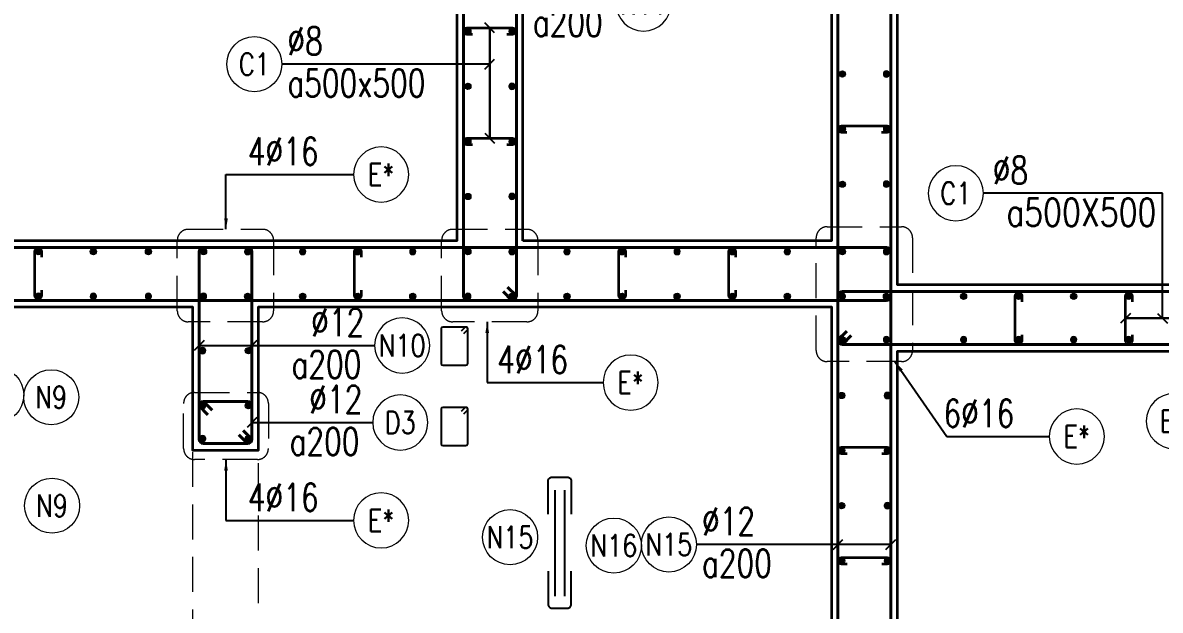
# Model space of a CAD drawing. Header units: millimetres. Extents: x 738475 to 1279438, y -34239 to 156422.
# Drawn here: x 1066701 to 1071865, y 145490 to 148156 of the extents above; entities that cross this region are included whole.
import ezdxf
from ezdxf.enums import TextEntityAlignment as Align

# ---------------------------------------------------------------- set-up
doc = ezdxf.new("R2010")
doc.units = ezdxf.units.MM
doc.header["$MEASUREMENT"] = 0
doc.linetypes.add('HIDDEN', pattern=[9.525, 6.35, -3.175])
doc.linetypes.add('HIDDEN2', pattern=[4.7625, 3.175, -1.5875])
doc.layers.get('0').update_dxf_attribs({"lineweight": 20})
doc.layers.add('Hidden', color=9, linetype='HIDDEN')
doc.layers.add('Ligature', color=1, linetype='Continuous')
for name, color, linetype, lineweight in [('KC-LEADER', 153, 'Continuous', 18), ('KC-THEP', 6, 'Continuous', 40), ('NDC_S_BEAM', 3, 'HIDDEN2', 20), ('NDC_S_DIM', 1, 'Continuous', 15), ('NDC_S_HIDDEN', 8, 'HIDDEN2', 13), ('NDC_S_LEADER', 1, 'Continuous', 15), ('NDC_S_REBAR', 4, 'Continuous', 35), ('NDC_S_STIRRUP', 4, 'Continuous', 40), ('NDC_S_VN TEXT', 7, 'Continuous', 20), ('NDC_S_WALL', 6, 'Continuous', 35)]:
    doc.layers.add(name, color=color, linetype=linetype, lineweight=lineweight)
doc.styles.add('NDC_ARIAL', font='arial.ttf', dxfattribs={"width": 0.85})
doc.styles.add('NDC_DIM', font='', dxfattribs={"width": 0.75})
doc.styles.add('NDC_EN TXT', font='romans.shx', dxfattribs={"width": 0.8})
doc.styles.get('NDC_DIM').set_extended_font_data('Dotum')
doc.dimstyles.new('NDC_1-50', dxfattribs={"dimscale": 50, "dimtxt": 2.5, "dimasz": 1, "dimexe": 1.5, "dimexo": 0, "dimgap": 0.8, "dimtad": 1, "dimdec": 0, "dimdsep": 46, "dimtxsty": 'NDC_ARIAL', "dimblk": 'DIMMARK', "dimcen": 49999.938995, "dimdle": 1.5, "dimclrd": 1, "dimclre": 1, "dimclrt": 3, "dimadec": 0, "dimazin": 0, "dimtfac": 1, "dimtdec": 0, "dimtix": 1, "dimtmove": 2, "dimatfit": 3, "dimfxl": 1, "dimarcsym": 0})
doc.dimstyles.new('NDC_dim_30', dxfattribs={"dimscale": 30, "dimtxt": 2.5, "dimasz": 1.5, "dimexe": 1.5, "dimexo": 2.5, "dimgap": 1, "dimtad": 1, "dimdec": 0, "dimzin": 0, "dimdsep": 46, "dimtxsty": 'NDC_DIM', "dimblk": 'DIMMARK', "dimcen": 0.09, "dimdle": 1.2, "dimclrd": 1, "dimclre": 1, "dimclrt": 3, "dimadec": 0, "dimazin": 0, "dimtfac": 1, "dimtdec": 0, "dimtix": 1, "dimtofl": 0, "dimtmove": 0, "dimatfit": 3, "dimfxl": 6, "dimfxlon": 1, "dimtolj": 1, "dimtzin": 0, "dimarcsym": 0})

# ---------------------------------------------------------------- blocks, each defined once
blk = doc.blocks.new('THEP')
at = {"layer": 'KC-LEADER', "color": 6}
blk.add_circle((0, 0), 14, dxfattribs=at)
at = {"layer": 'KC-THEP'}
for p, q in [((-14, 0), (14, 0)), ((9.9, 9.9), (-9.9, -9.9)), ((-9.9, 9.9), (9.9, -9.9)), ((0, 14), (0, -14))]:
    blk.add_line(p, q, dxfattribs=at)
blk = doc.blocks.new('*U10')
blk.add_circle((2.5, 0), 2.5)
at = {"layer": 'NDC_S_VN TEXT', "color": 3, "style": 'NDC_EN TXT'}
for tag, width, p in [('DK2', 0.75, (-0.85, 0.85)), ('KC2', 0.8, (-0.85, -2.97))]:
    blk.add_attdef(tag, text='', height=2.5, dxfattribs=dict(at, width=width)).set_placement(p, align=Align.RIGHT)
at = {"layer": 'NDC_S_VN TEXT', "color": 7, "style": 'NDC_EN TXT', "width": 0.8}
blk.add_attdef('SH3', text='', height=2, dxfattribs=at).set_placement((2.5, 0), align=Align.MIDDLE)
blk = doc.blocks.new('DIMMARK')
at = {"layer": 'NDC_S_DIM', "color": 1}
blk.add_line((-1.5, 0), (1, 0), dxfattribs=at)
at = {"layer": 'NDC_S_DIM', "color": 2, "const_width": 0.1}
blk.add_lwpolyline([(-0.42, -0.42), (0.42, 0.42)], dxfattribs=at)
blk = doc.blocks.new('*U11')
blk.add_circle((-2.5, 0), 2.5)
at = {"layer": 'NDC_S_VN TEXT', "color": 3, "style": 'NDC_EN TXT', "width": 0.75}
for tag, p in [('DK1', (0.5, 0.85)), ('KC1', (0.5, -2.97))]:
    blk.add_attdef(tag, p, '', height=2.5, dxfattribs=at)
at = {"layer": 'NDC_S_VN TEXT', "color": 7, "style": 'NDC_EN TXT', "width": 0.8}
blk.add_attdef('SH2', text='', height=2, dxfattribs=at).set_placement((-2.5, 0), align=Align.MIDDLE)
blk = doc.blocks.new('*U13')
blk.add_circle((-2.5, 0), 2.5)
at = {"layer": 'NDC_S_VN TEXT', "color": 3, "style": 'NDC_EN TXT', "width": 0.75}
blk.add_attdef('DK1', (0.5, 0.85), '', height=2.5, dxfattribs=at)
at = {"layer": 'NDC_S_VN TEXT', "color": 7, "style": 'NDC_EN TXT', "width": 0.8}
blk.add_attdef('SH2', text='', height=2, dxfattribs=at).set_placement((-2.5, 0), align=Align.MIDDLE)
blk = doc.blocks.new('*U12')
blk.add_circle((-2.5, 0), 2.5)
at = {"layer": 'NDC_S_VN TEXT', "color": 3, "style": 'NDC_EN TXT', "width": 0.75}
for tag, p in [('DK1', (0.5, 0.85)), ('KC1', (0.5, -2.97))]:
    blk.add_attdef(tag, p, '', height=2.5, dxfattribs=at)
at = {"layer": 'NDC_S_VN TEXT', "color": 7, "style": 'NDC_EN TXT', "width": 0.8}
blk.add_attdef('SH2', text='', height=2, dxfattribs=at).set_placement((-2.5, 0), align=Align.MIDDLE)
blk = doc.blocks.new('A$C7BC65A55')
at = {"layer": 'Ligature'}
for p, q in [((-15.2, 372, 0), (-15.2, 38.5, 0)), ((15.2, 372, 0), (15.2, 38.5, 0))]:
    blk.add_line(p, q, dxfattribs=at)
for points in [[(-36.2, 296.5), (-36.2, 400.9, -0.414214), (-24, 413.1), (24, 413.1, -0.414214), (36.2, 400.9), (36.2, 296.5)], [(-36.2, 116.5), (-36.2, 12.2, 0.414214), (-24, 0), (24, 0, 0.414214), (36.2, 12.2), (36.2, 116.5)]]:
    blk.add_lwpolyline(points, format="xyb", dxfattribs=at)

msp = doc.modelspace()

# ---------------------------------------------------------------- linework, layer by layer
for centre in [(1066830.469, 146456.313), (1066834.296, 145964.28), (1068913.373, 145821.201), (1069384.342, 145783.041)]:
    msp.add_circle(centre, 125)
at = {"layer": 'Ligature'}
for points in [[(1068702.862, 146745.288), (1068718.828, 146761.253, 0.66817864), (1068713.054, 146775.192), (1068608.425, 146775.192, 0.41421356), (1068600.261, 146767.027), (1068600.261, 146609.919, 0.41421356), (1068608.426, 146601.754), (1068713.054, 146601.754, 0.41421356), (1068721.219, 146609.919), (1068721.219, 146767.027, 0.66817864), (1068707.281, 146772.8), (1068691.315, 146756.834)], [(1068702.862, 146380.687), (1068718.828, 146396.652, 0.66817864), (1068713.054, 146410.591), (1068608.425, 146410.591, 0.41421356), (1068600.261, 146402.426), (1068600.261, 146245.318, 0.41421356), (1068608.426, 146237.153), (1068713.054, 146237.153, 0.41421356), (1068721.219, 146245.318), (1068721.219, 146402.426, 0.66817864), (1068707.281, 146408.199), (1068691.315, 146392.233)]]:
    msp.add_lwpolyline(points, format="xyb", dxfattribs=at)
at = {"layer": 'NDC_S_BEAM', "ltscale": 50}
for p, q in [((1067471.673, 146207.897), (1067471.673, 144807.897)), ((1067771.673, 144807.897), (1067771.673, 146207.897))]:
    msp.add_line(p, q, dxfattribs=at)
at = {"layer": 'NDC_S_HIDDEN', "ltscale": 50}
for points in [[(1067452.747, 147218.459), (1067789.958, 147218.459, -0.41421356), (1067839.958, 147168.459), (1067839.958, 146848.721, -0.41421356), (1067789.958, 146798.721), (1067452.747, 146798.721, -0.41421356), (1067402.747, 146848.721), (1067402.747, 147168.459, -0.41421356)], [(1068652.719, 147218.459), (1068989.929, 147218.459, -0.41421356), (1069039.929, 147168.459), (1069039.929, 146848.721, -0.41421356), (1068989.929, 146798.721), (1068652.719, 146798.721, -0.41421356), (1068602.719, 146848.721), (1068602.719, 147168.459, -0.41421356)], [(1070352.797, 147230.084), (1070690.008, 147230.084, -0.41421356), (1070740.008, 147180.084), (1070740.008, 146667.977, -0.41421356), (1070690.008, 146617.977), (1070352.797, 146617.977, -0.41421356), (1070302.797, 146667.977), (1070302.797, 147180.084, -0.41421356)], [(1067481.406, 146478.664), (1067766.162, 146478.664, -0.41421356), (1067816.162, 146428.664), (1067816.162, 146223.656, -0.41421356), (1067766.162, 146173.656), (1067481.406, 146173.656, -0.41421356), (1067431.406, 146223.656), (1067431.406, 146428.664, -0.41421356)]]:
    msp.add_lwpolyline(points, format="xyb", close=True, dxfattribs=at)
at = {"layer": 'NDC_S_REBAR'}
for points in [[(1068742.224, 148102.449), (1068717.224, 148102.449, -1), (1068717.224, 148132.449), (1068924.248, 148132.449, -1), (1068924.248, 148102.449), (1068899.248, 148102.449)], [(1070442.224, 147658.182), (1070417.224, 147658.182, -1), (1070417.224, 147688.182), (1070624.248, 147688.182, -1), (1070624.248, 147658.182), (1070599.248, 147658.182)], [(1068742.224, 147602.449), (1068717.224, 147602.449, -1), (1068717.224, 147632.449), (1068924.248, 147632.449, -1), (1068924.248, 147602.449), (1068899.248, 147602.449)], [(1066786.701, 146942.449), (1066786.701, 146917.449, -1), (1066756.701, 146917.449), (1066756.701, 147117.449, -1), (1066786.701, 147117.449), (1066786.701, 147092.449)], [(1068236.673, 146942.749), (1068236.673, 146917.749, -1), (1068206.673, 146917.749), (1068206.673, 147117.749, -1), (1068236.673, 147117.749), (1068236.673, 147092.749)], [(1069436.673, 146942.749), (1069436.673, 146917.749, -1), (1069406.673, 146917.749), (1069406.673, 147117.749, -1), (1069436.673, 147117.749), (1069436.673, 147092.749)], [(1069936.673, 146942.749), (1069936.673, 146917.749, -1), (1069906.673, 146917.749), (1069906.673, 147117.749, -1), (1069936.673, 147117.749), (1069936.673, 147092.749)], [(1071236.673, 146739.656), (1071236.673, 146714.656, -1), (1071206.673, 146714.656), (1071206.673, 146914.656, -1), (1071236.673, 146914.656), (1071236.673, 146889.656)], [(1071736.673, 146739.656), (1071736.673, 146714.656, -1), (1071706.673, 146714.656), (1071706.673, 146914.656, -1), (1071736.673, 146914.656), (1071736.673, 146889.656)], [(1070443.16, 146199.354), (1070418.16, 146199.354, -1), (1070418.16, 146229.354), (1070625.185, 146229.354, -1), (1070625.185, 146199.354), (1070600.185, 146199.354)], [(1070443.16, 145699.354), (1070418.16, 145699.354, -1), (1070418.16, 145729.354), (1070625.185, 145729.354, -1), (1070625.185, 145699.354), (1070600.185, 145699.354)]]:
    msp.add_lwpolyline(points, format="xyb", dxfattribs=at)
at = {"layer": 'NDC_S_STIRRUP'}
for points in [[(1068901.673, 146956.203), (1068941.673, 146916.203, -0.41421356), (1068921.673, 146896.203), (1068721.673, 146896.203, -0.41421356), (1068701.673, 146916.203), (1068701.673, 149316.203, -0.41421356), (1068721.673, 149336.203), (1068921.673, 149336.203, -0.41421356), (1068941.673, 149316.203), (1068941.673, 146916.203, -0.41421356), (1068921.673, 146896.203), (1068881.673, 146936.203)], [(1070601.673, 142156.203), (1070641.673, 142116.203, -0.41421356), (1070621.673, 142096.203), (1070421.673, 142096.203, -0.41421356), (1070401.673, 142116.203), (1070401.673, 149316.203, -0.41421356), (1070421.673, 149336.203), (1070621.673, 149336.203, -0.41421356), (1070641.673, 149316.203), (1070641.673, 142116.203, -0.41421356), (1070621.673, 142096.203), (1070581.673, 142136.203)], [(1064361.673, 146936.203), (1064321.673, 146896.203, -0.41421356), (1064301.673, 146916.203), (1064301.673, 147116.203, -0.41421356), (1064321.673, 147136.203), (1070621.673, 147136.203, -0.41421356), (1070641.673, 147116.203), (1070641.673, 146916.203, -0.41435759), (1070621.673, 146896.203), (1064321.673, 146896.203, -0.41421356), (1064301.673, 146916.203), (1064341.673, 146956.203)], [(1067701.701, 146306.203), (1067741.701, 146266.203, -0.41421356), (1067721.701, 146246.203), (1067521.701, 146246.203, -0.41421356), (1067501.701, 146266.203), (1067501.701, 147116.203, -0.41421356), (1067521.701, 147136.203), (1067721.701, 147136.203, -0.41421356), (1067741.701, 147116.203), (1067741.701, 146266.203, -0.41421356), (1067721.701, 146246.203), (1067681.701, 146286.203)], [(1070461.673, 146736.203), (1070421.673, 146696.203, -0.41421356), (1070401.673, 146716.203), (1070401.673, 146916.203, -0.41421356), (1070421.673, 146936.203), (1073721.644, 146936.203, -0.41421356), (1073741.644, 146916.203), (1073741.644, 146716.203, -0.41435759), (1073721.644, 146696.203), (1070421.673, 146696.203, -0.41421356), (1070401.673, 146716.203), (1070441.673, 146756.203)], [(1067541.673, 146377.173), (1067501.673, 146417.173, -0.41421356), (1067521.673, 146437.173), (1067721.673, 146437.173, -0.41421356), (1067741.673, 146417.173), (1067741.673, 146266.203, -0.41421356), (1067721.673, 146246.203), (1067521.673, 146246.203, -0.41421356), (1067501.673, 146266.203), (1067501.673, 146417.173, -0.41421356), (1067521.673, 146437.173), (1067561.673, 146397.173)]]:
    msp.add_lwpolyline(points, format="xyb", dxfattribs=at)
at = {"layer": 'NDC_S_WALL'}
for points in [[(1073471.673, 146966.203), (1070671.673, 146966.203), (1070671.673, 148866.203), (1071721.673, 148866.203), (1071721.673, 149366.203), (1066471.673, 149366.203), (1066471.673, 148866.203), (1068671.673, 148866.203), (1068671.673, 147166.203), (1064771.673, 147166.203), (1064771.673, 148866.203), (1065671.673, 148866.203), (1065671.673, 149366.203), (1064271.673, 149366.203), (1064271.673, 140166.203)], [(1068971.673, 147166.203), (1068971.673, 148866.203), (1070371.673, 148866.203), (1070371.673, 147166.203), (1068971.673, 147166.203)], [(1064771.673, 141466.203), (1064771.673, 146866.203), (1067471.673, 146866.203), (1067471.673, 146216.203), (1067771.673, 146216.203), (1067771.673, 146866.203), (1070371.673, 146866.203), (1070371.673, 142266.203)], [(1070671.673, 142066.203), (1070671.673, 146666.203), (1073471.673, 146666.203)]]:
    msp.add_lwpolyline(points, dxfattribs=at)

# ---------------------------------------------------------------- block references
at = {"layer": 'Hidden', "xscale": 1.44, "yscale": 1.44, "zscale": 1.44}
msp.add_blockref('A$C7BC65A55', (1069138.453, 145498.92, 0.03), dxfattribs=at)
at = {"layer": 'KC-THEP'}
for p, rotation in [((1068721.701, 148117.449), 189.6685644363809), ((1070421.701, 147923.182), 189.6685644363809), ((1068721.701, 147867.449), 189.6685644363809), ((1070421.701, 147673.182), 189.6685644363809), ((1068721.701, 147617.449), 189.6685644363809), ((1070421.701, 147423.182), 189.6685644363809), ((1068721.701, 147367.449), 189.6685644363809), ((1066771.701, 147117.449), 189.6685644363809), ((1067021.701, 147117.449), 189.6685644363809), ((1067271.701, 147117.449), 189.6685644363809), ((1067521.701, 147117.449), 189.6685644363809), ((1068721.701, 147117.449), 189.6685644363809), ((1070421.701, 147117.449), 189.6685644363809), ((1067721.673, 146914.656), 189.6685644363809), ((1067971.673, 146914.656), 189.6685644363809), ((1068221.673, 146914.656), 189.6685644363809), ((1068471.673, 146914.656), 189.6685644363809), ((1068921.673, 146914.656), 189.6685644363809), ((1069171.673, 146914.656), 189.6685644363809), ((1069421.673, 146914.656), 189.6685644363809), ((1069671.673, 146914.656), 189.6685644363809), ((1069921.673, 146914.656), 189.6685644363809), ((1070171.673, 146914.656), 189.6685644363809), ((1070621.673, 146914.656), 189.6685644363809), ((1070971.673, 146914.656), 189.6685644363809), ((1071221.673, 146914.656), 189.6685644363809), ((1071471.673, 146914.656), 189.6685644363809), ((1071721.673, 146914.656), 189.6685644363809), ((1070421.701, 146718.05), 189.6685644363809), ((1067725.185, 146668.051), 9.668564436380946), ((1067725.185, 146418.051), 9.668564436380946), ((1070418.16, 146464.354), 189.6685644363809), ((1067725.185, 146268.051), 9.668564436380946), ((1070418.16, 146214.354), 189.6685644363809), ((1070418.16, 145964.354), 189.6685644363809), ((1070418.16, 145714.354), 189.6685644363809)]:
    msp.add_blockref('THEP', p, dxfattribs=dict(at, rotation=rotation))
at = {"layer": 'KC-THEP', "xscale": -1}
for p, rotation in [((1068921.673, 148117.749), 350.3314355636191), ((1070621.673, 147923.483), 350.3314355636191), ((1068921.673, 147867.749), 350.3314355636191), ((1070621.673, 147673.483), 350.3314355636191), ((1068921.673, 147617.749), 350.3314355636191), ((1070621.673, 147423.483), 350.3314355636191), ((1068921.673, 147367.749), 350.3314355636191), ((1067721.673, 147117.749), 350.3314355636191), ((1067971.673, 147117.749), 350.3314355636191), ((1068221.673, 147117.749), 350.3314355636191), ((1068471.673, 147117.749), 350.3314355636191), ((1068921.673, 147117.749), 350.3314355636191), ((1069171.673, 147117.749), 350.3314355636191), ((1069421.673, 147117.749), 350.3314355636191), ((1069671.673, 147117.749), 350.3314355636191), ((1069921.673, 147117.749), 350.3314355636191), ((1070171.673, 147117.749), 350.3314355636191), ((1070621.673, 147117.749), 350.3314355636191), ((1066771.701, 146914.355), 350.3314355636191), ((1067021.701, 146914.355), 350.3314355636191), ((1067271.701, 146914.355), 350.3314355636191), ((1067521.701, 146914.355), 350.3314355636191), ((1068721.701, 146914.355), 350.3314355636191), ((1070421.701, 146914.355), 350.3314355636191), ((1070621.673, 146717.749), 350.3314355636191), ((1070971.673, 146717.749), 350.3314355636191), ((1071221.673, 146717.749), 350.3314355636191), ((1071471.673, 146717.749), 350.3314355636191), ((1071721.673, 146717.749), 350.3314355636191), ((1067518.16, 146668.051), 350.3314355636191), ((1067518.16, 146418.051), 350.3314355636191), ((1070625.185, 146464.354), 170.331435563619), ((1067518.16, 146268.051), 350.3314355636191), ((1070625.185, 146214.354), 170.331435563619), ((1070625.185, 145964.354), 170.331435563619), ((1070625.185, 145714.354), 170.331435563619)]:
    msp.add_blockref('THEP', p, dxfattribs=dict(at, rotation=rotation))
at = {"layer": 'NDC_S_VN TEXT'}
ref = msp.add_blockref('*U11', (1069393.931, 148243.01), dxfattribs=dict(at, xscale=-50, yscale=50, zscale=50))
ref.add_attrib('SH2', 'N11', dxfattribs={"color": 7, "height": 100, "style": 'NDC_EN TXT', "width": 0.8}).set_placement((1069518.931, 148243.01), align=Align.MIDDLE)
ref.add_attrib('DK1', '%%C12', (1069105.539, 148285.286), dxfattribs={"color": 3, "height": 125, "style": 'NDC_EN TXT', "width": 0.75})
ref.add_attrib('KC1', 'a200', (1069016.253, 148094.383), dxfattribs={"color": 3, "height": 125, "style": 'NDC_EN TXT', "width": 0.75})
at = {"layer": 'NDC_S_VN TEXT', "xscale": 50, "yscale": 50, "zscale": 50}
for name, p, values in [('*U12', (1067877.423, 147968.087), {'SH2': 'C1', 'DK1': '%%c8', 'KC1': 'a500x500'}), ('*U10', (1066455.746, 146466.651), {'SH3': 'N8', 'DK2': '%%C12', 'KC2': 'a200'}), ('*U11', (1069759.285, 145788.209), {'SH2': 'N15', 'DK1': '%%C12', 'KC1': 'a200'})]:
    msp.add_blockref(name, p, dxfattribs=at).add_auto_attribs(values)
at = {"layer": 'NDC_S_VN TEXT'}
ref = msp.add_blockref('*U13', (1068203.093, 147467.319), dxfattribs=dict(at, xscale=-50, yscale=50, zscale=50))
ref.add_attrib('SH2', 'E*', dxfattribs={"color": 7, "height": 100, "style": 'NDC_EN TXT', "width": 0.8}).set_placement((1068328.093, 147467.319), align=Align.MIDDLE)
ref.add_attrib('DK1', '4%%C16', (1067722.736, 147509.594), dxfattribs={"color": 3, "height": 125, "style": 'NDC_EN TXT', "width": 0.75})
ref = msp.add_blockref('*U10', (1071061.648, 147381.998), dxfattribs=dict(at, xscale=-50, yscale=50, zscale=50))
ref.add_attrib('SH3', 'C1', dxfattribs={"color": 7, "height": 100, "style": 'NDC_EN TXT', "width": 0.8}).set_placement((1070936.648, 147381.998), align=Align.MIDDLE)
ref.add_attrib('DK2', '%%c8', dxfattribs={"color": 3, "height": 125, "style": 'NDC_EN TXT', "width": 0.75}).set_placement((1071264.862, 147424.274), align=Align.RIGHT)
ref.add_attrib('KC2', 'a500X500', dxfattribs={"color": 3, "height": 125, "style": 'NDC_EN TXT', "width": 0.8}).set_placement((1071847.005, 147233.371), align=Align.RIGHT)
ref = msp.add_blockref('*U11', (1068298.535, 146691.384), dxfattribs=dict(at, xscale=-50, yscale=50, zscale=50))
ref.add_attrib('SH2', 'N10', dxfattribs={"color": 7, "height": 100, "style": 'NDC_EN TXT', "width": 0.8}).set_placement((1068423.535, 146691.384), align=Align.MIDDLE)
ref.add_attrib('DK1', '%%C12', (1068010.142, 146733.659), dxfattribs={"color": 3, "height": 125, "style": 'NDC_EN TXT', "width": 0.75})
ref.add_attrib('KC1', 'a200', (1067920.856, 146542.757), dxfattribs={"color": 3, "height": 125, "style": 'NDC_EN TXT', "width": 0.75})
ref = msp.add_blockref('*U13', (1069335.653, 146522.671), dxfattribs=dict(at, xscale=-50, yscale=50, zscale=50))
ref.add_attrib('SH2', 'E*', dxfattribs={"color": 7, "height": 100, "style": 'NDC_EN TXT', "width": 0.8}).set_placement((1069460.653, 146522.671), align=Align.MIDDLE)
ref.add_attrib('DK1', '4%%C16', (1068855.296, 146564.946), dxfattribs={"color": 3, "height": 125, "style": 'NDC_EN TXT', "width": 0.75})
ref = msp.add_blockref('*U11', (1068289.938, 146341.688), dxfattribs=dict(at, xscale=-50, yscale=50, zscale=50))
ref.add_attrib('SH2', 'D3', dxfattribs={"color": 7, "height": 100, "style": 'NDC_EN TXT', "width": 0.8}).set_placement((1068414.938, 146341.688), align=Align.MIDDLE)
ref.add_attrib('DK1', '%%C12', (1068001.545, 146383.963), dxfattribs={"color": 3, "height": 125, "style": 'NDC_EN TXT', "width": 0.75})
ref.add_attrib('KC1', 'a200', (1067912.259, 146193.06), dxfattribs={"color": 3, "height": 125, "style": 'NDC_EN TXT', "width": 0.75})
ref = msp.add_blockref('*U10', (1072051.061, 146348.037), dxfattribs=dict(at, xscale=-50, yscale=50, zscale=50))
ref.add_attrib('SH3', 'B*', dxfattribs={"color": 7, "height": 100, "style": 'NDC_EN TXT', "width": 0.8}).set_placement((1071926.061, 146348.037), align=Align.MIDDLE)
ref.add_attrib('DK2', '%%C16', dxfattribs={"color": 3, "height": 125, "style": 'NDC_EN TXT', "width": 0.75}).set_placement((1072343.561, 146390.312), align=Align.RIGHT)
ref.add_attrib('KC2', 'a250', dxfattribs={"color": 3, "height": 125, "style": 'NDC_EN TXT', "width": 0.8}).set_placement((1072455.466, 146199.41), align=Align.RIGHT)
ref = msp.add_blockref('*U13', (1071360.897, 146278.263), dxfattribs=dict(at, xscale=-50, yscale=50, zscale=50))
ref.add_attrib('SH2', 'E*', dxfattribs={"color": 7, "height": 100, "style": 'NDC_EN TXT', "width": 0.8}).set_placement((1071485.897, 146278.263), align=Align.MIDDLE)
ref.add_attrib('DK1', '6%%C16', (1070880.539, 146320.538), dxfattribs={"color": 3, "height": 125, "style": 'NDC_EN TXT', "width": 0.75})
ref = msp.add_blockref('*U13', (1068203.093, 145897.606), dxfattribs=dict(at, xscale=-50, yscale=50, zscale=50))
ref.add_attrib('SH2', 'E*', dxfattribs={"color": 7, "height": 100, "style": 'NDC_EN TXT', "width": 0.8}).set_placement((1068328.093, 145897.606), align=Align.MIDDLE)
ref.add_attrib('DK1', '4%%C16', (1067722.736, 145939.881), dxfattribs={"color": 3, "height": 125, "style": 'NDC_EN TXT', "width": 0.75})

# ---------------------------------------------------------------- texts
at = {"layer": 'NDC_S_VN TEXT', "color": 7, "style": 'NDC_EN TXT', "width": 0.8}
for tag, p in [('N9', (1066830.469, 146456.313)), ('N9', (1066834.296, 145964.28)), ('N15', (1068913.373, 145821.201)), ('N16', (1069384.342, 145783.041))]:
    msp.add_attdef(tag, text='3', height=100, dxfattribs=at).set_placement(p, align=Align.MIDDLE)

# ---------------------------------------------------------------- leaders
at = {"layer": 'NDC_S_LEADER'}
for points, dimstyle, override in [([(1068820.736, 148132.449), (1068820.736, 147632.449)], 'NDC_dim_30', {"dimtad": 0, "dimldrblk": 'Oblique'}), ([(1068820.736, 147632.449), (1068820.736, 148132.449)], 'NDC_dim_30', {"dimtad": 0, "dimldrblk": 'Oblique'}), ([(1068820.736, 147968.086), (1067877.423, 147968.086)], 'NDC_dim_30', {"dimtad": 0, "dimldrblk": 'Oblique'}), ([(1067623.784, 147218.459), (1067623.784, 147467.319), (1068205.363, 147467.319)], 'NDC_1-50', {"dimgap": 0.8, "dimtad": 0}), ([(1071874.545, 146814.656), (1071874.545, 147381.998), (1071061.648, 147381.998)], 'NDC_dim_30', {"dimtad": 0, "dimldrblk": 'Oblique'}), ([(1068809.572, 146798.721), (1068809.572, 146522.671), (1069337.923, 146522.671)], 'NDC_1-50', {"dimgap": 0.8, "dimtad": 0}), ([(1071706.673, 146814.656), (1072206.673, 146814.656)], 'NDC_dim_30', {"dimtad": 0, "dimldrblk": 'Oblique'}), ([(1072206.673, 146814.656), (1071706.673, 146814.656)], 'NDC_dim_30', {"dimtad": 0, "dimldrblk": 'Oblique'}), ([(1067501.701, 146691.203), (1068298.535, 146691.203)], 'NDC_dim_30', {"dimtad": 0, "dimldrblk": 'Oblique'}), ([(1067741.701, 146691.203), (1068298.535, 146691.203)], 'NDC_dim_30', {"dimtad": 0, "dimldrblk": 'Oblique'}), ([(1070660.418, 146617.977), (1070896.379, 146278.263), (1071360.897, 146278.263)], 'NDC_1-50', {"dimgap": 0.8, "dimtad": 0}), ([(1067741.673, 146341.688), (1068292.012, 146341.688)], 'NDC_dim_30', {"dimtad": 0, "dimldrblk": 'Oblique'}), ([(1067623.784, 146173.656), (1067623.784, 145897.606), (1068205.363, 145897.606)], 'NDC_1-50', {"dimgap": 0.8, "dimtad": 0}), ([(1070641.673, 145788.028), (1069759.285, 145788.028)], 'NDC_dim_30', {"dimtad": 0, "dimldrblk": 'Oblique'}), ([(1070401.673, 145788.028), (1069759.285, 145788.028)], 'NDC_dim_30', {"dimtad": 0, "dimldrblk": 'Oblique'})]:
    msp.add_leader(points, dimstyle=dimstyle, override=override, dxfattribs=at)

doc.saveas('drawing.dxf')
